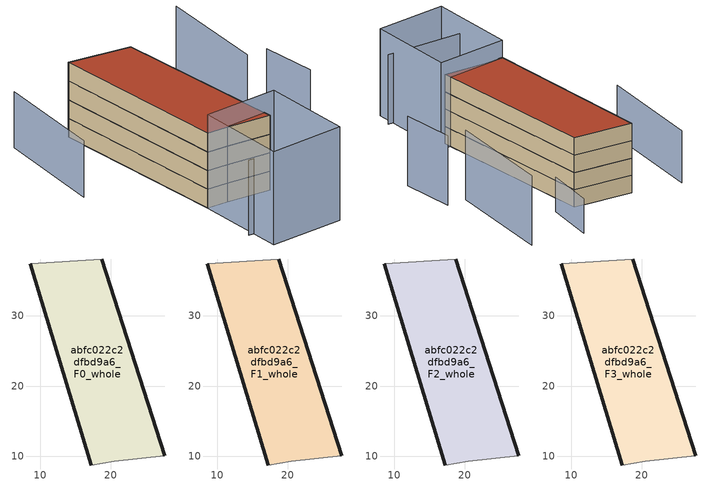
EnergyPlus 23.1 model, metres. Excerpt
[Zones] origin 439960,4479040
abfc022c2dfbd9a6_F0_whole
 floor ground (EU_floor_Construction): 27.65,10.12 18.7,38.07 8.57,37.41 17.18,8.79 20.47,9.33 z0
 wall outside (EU_wall_Construction): 17.18,8.79 8.57,37.41 / 18.7,38.07 27.65,10.12 z0:3
 wall adiabatic (EU_wall_Construction): 8.57,37.41 18.7,38.07 / 27.65,10.12 20.47,9.33 17.18,8.79 z0:3
abfc022c2dfbd9a6_F1_whole
 floor to abfc022c2dfbd9a6_F0_whole (EU_floor_Construction): 27.65,10.12 18.7,38.07 8.56,37.41 17.18,8.79 20.46,9.33 z3
 wall outside (EU_wall_Construction): 17.18,8.79 8.57,37.41 / 18.7,38.07 27.65,10.12 z3:6
 wall adiabatic (EU_wall_Construction): 8.57,37.41 18.7,38.07 / 27.65,10.12 20.47,9.33 17.18,8.79 z3:6
abfc022c2dfbd9a6_F2_whole
 floor to abfc022c2dfbd9a6_F1_whole (EU_floor_Construction): 27.65,10.12 18.7,38.07 8.56,37.41 17.18,8.79 20.46,9.33 z6
 wall outside (EU_wall_Construction): 17.18,8.79 8.57,37.41 / 18.7,38.07 27.65,10.12 z6:9
 wall adiabatic (EU_wall_Construction): 8.57,37.41 18.7,38.07 / 27.65,10.12 20.47,9.33 17.18,8.79 z6:9
abfc022c2dfbd9a6_F3_whole
 floor to abfc022c2dfbd9a6_F2_whole (EU_floor_Construction): 27.65,10.12 18.7,38.07 8.56,37.41 17.18,8.79 20.46,9.33 z9
 wall outside (EU_wall_Construction): 17.18,8.79 8.57,37.41 / 18.7,38.07 27.65,10.12 z9:12
 wall adiabatic (EU_wall_Construction): 8.57,37.41 18.7,38.07 / 27.65,10.12 20.47,9.33 17.18,8.79 z9:12
 roof outside (EU_roof_Construction): 18.7,38.07 27.65,10.12 20.47,9.33 17.18,8.79 8.57,37.41 z12
shading: 18.89,-1.33 32.72,0.52 / 38.85,20.64 36.02,29.17 / 32.72,28.72 29.98,46.82 z0:12; 28.95,11.78 32.62,-2.66 / 32.62,-2.66 20.86,-5.65 / 20.86,-5.65 17.19,8.79 / 17.19,8.79 28.95,11.78 z0:15; 0.16,37.64 2.63,19.44 z0:9; 21.09,46.68 21.88,38.29 z0:6
[Building]
EU S2 Campaign: North Axis=0; Terrain=City; Solar Distribution=FullExterior
[Site:Location]
Madrid: Latitude=40.5; Longitude=-3.5; Time Zone=1; Elevation=609
[SizingPeriod:WeatherFileDays]
AnnualSizingPeriod: Begin Month=1; Begin Day of Month=1; End Month=12; End Day of Month=31; Day of Week for Start Day=Monday; Use Weather File Daylight Saving Period=No; Use Weather File Rain and Snow Indicators=No
[MATERIAL]
EU_InternalMass_Material: Roughness=MediumRough; Thickness=0.1; Conductivity=1; Density=1800; Specific Heat=900; Thermal Absorptance=0.9; Solar Absorptance=0.7; Visible Absorptance=0.7
[MATERIAL:NOMASS] Roughness=MediumRough; Thermal Absorptance=0.9; Solar Absorptance=0.7; Visible Absorptance=0.7
Name | Thermal Resistance
EU_wall_NoMass | 0.609216
EU_roof_NoMass | 0.513268
EU_floor_NoMass | 0.568163
[CONSTRUCTION]
EU_wall_Construction: EU_wall_NoMass
EU_roof_Construction: EU_roof_NoMass
EU_floor_Construction: EU_floor_NoMass
EU_InternalMass_Construction: EU_InternalMass_Material
[ZONE] Type=1; Multiplier=1; Ceiling Height=autocalculate; Volume=898.251; Floor Area=autocalculate; Part of Total Floor Area=Yes
abfc022c2dfbd9a6_F0_whole; abfc022c2dfbd9a6_F1_whole; abfc022c2dfbd9a6_F2_whole; abfc022c2dfbd9a6_F3_whole
[INTERNALMASS] Construction=EU_InternalMass_Construction; Surface Area=299.417
Name | Zone or ZoneList
abfc022c2dfbd9a6_F0_whole_EU_InternalMass | abfc022c2dfbd9a6_F0_whole
abfc022c2dfbd9a6_F1_whole_EU_InternalMass | abfc022c2dfbd9a6_F1_whole
abfc022c2dfbd9a6_F2_whole_EU_InternalMass | abfc022c2dfbd9a6_F2_whole
abfc022c2dfbd9a6_F3_whole_EU_InternalMass | abfc022c2dfbd9a6_F3_whole
[OTHEREQUIPMENT] Fuel Type=Electricity; Design Level Calculation Method=Watts/Area; Power per Zone Floor Area=1; Fraction Latent=0; Fraction Radiant=0; Fraction Lost=0; Carbon Dioxide Generation Rate=0; EndUse Subcategory=EU_Step8_InternalGains
Name | Zone or ZoneList or Space or SpaceList | Schedule
EU_Step8_InternalGain_abfc022c2dfbd9a6_F0_whole_f000 | abfc022c2dfbd9a6_F0_whole | EU_Step8_GainSchedule_abfc022c2dfbd9a6_F0_whole_f000
EU_Step8_InternalGain_abfc022c2dfbd9a6_F1_whole_f000 | abfc022c2dfbd9a6_F1_whole | EU_Step8_GainSchedule_abfc022c2dfbd9a6_F1_whole_f000
EU_Step8_InternalGain_abfc022c2dfbd9a6_F2_whole_f000 | abfc022c2dfbd9a6_F2_whole | EU_Step8_GainSchedule_abfc022c2dfbd9a6_F2_whole_f000
EU_Step8_InternalGain_abfc022c2dfbd9a6_F3_whole_f000 | abfc022c2dfbd9a6_F3_whole | EU_Step8_GainSchedule_abfc022c2dfbd9a6_F3_whole_f000
[ZONEVENTILATION:DESIGNFLOWRATE] Schedule=EU_AlwaysOn; Design Flow Rate Calculation Method=AirChanges/Hour; Air Changes per Hour=0.752966; Ventilation Type=Natural; Fan Pressure Rise=0; Fan Total Efficiency=1; Constant Term Coefficient=1; Temperature Term Coefficient=0; Velocity Term Coefficient=0; Velocity Squared Term Coefficient=0; Minimum Indoor Temperature=-100; Maximum Indoor Temperature=100; Delta Temperature=-100; Minimum Outdoor Temperature=-100; Maximum Outdoor Temperature=100; Maximum Wind Speed=40
Name | Zone or ZoneList or Space or SpaceList
EU_ConstantAir_abfc022c2dfbd9a6_F0_whole | abfc022c2dfbd9a6_F0_whole
EU_ConstantAir_abfc022c2dfbd9a6_F1_whole | abfc022c2dfbd9a6_F1_whole
EU_ConstantAir_abfc022c2dfbd9a6_F2_whole | abfc022c2dfbd9a6_F2_whole
EU_ConstantAir_abfc022c2dfbd9a6_F3_whole | abfc022c2dfbd9a6_F3_whole
[HVACTEMPLATE:THERMOSTAT] Constant Heating Setpoint=20; Constant Cooling Setpoint=50
EU_HeatOnly_abfc022c2dfbd9a6_F0_whole; EU_HeatOnly_abfc022c2dfbd9a6_F1_whole; EU_HeatOnly_abfc022c2dfbd9a6_F2_whole; EU_HeatOnly_abfc022c2dfbd9a6_F3_whole
[HVACTEMPLATE:ZONE:IDEALLOADSAIRSYSTEM] System Availability Schedule=EU_AlwaysOn; Maximum Heating Supply Air Temperature=50; Minimum Cooling Supply Air Temperature=13; Maximum Heating Supply Air Humidity Ratio=0.0156; Minimum Cooling Supply Air Humidity Ratio=0.0077; Heating Limit=NoLimit; Cooling Limit=NoLimit; Heating Availability Schedule=EU_AlwaysOn; Cooling Availability Schedule=EU_CoolingOff; Dehumidification Control Type=ConstantSensibleHeatRatio; Cooling Sensible Heat Ratio=0.7; Dehumidification Setpoint=60; Humidification Control Type=None; Humidification Setpoint=30; Outdoor Air Method=None; Outdoor Air Flow Rate per Person=0.00944; Outdoor Air Flow Rate per Zone Floor Area=0; Outdoor Air Flow Rate per Zone=0; Demand Controlled Ventilation Type=None; Outdoor Air Economizer Type=NoEconomizer; Heat Recovery Type=None; Sensible Heat Recovery Effectiveness=0.7; Latent Heat Recovery Effectiveness=0.65
Name | Template Thermostat
abfc022c2dfbd9a6_F0_whole | EU_HeatOnly_abfc022c2dfbd9a6_F0_whole
abfc022c2dfbd9a6_F1_whole | EU_HeatOnly_abfc022c2dfbd9a6_F1_whole
abfc022c2dfbd9a6_F2_whole | EU_HeatOnly_abfc022c2dfbd9a6_F2_whole
abfc022c2dfbd9a6_F3_whole | EU_HeatOnly_abfc022c2dfbd9a6_F3_whole
[SIZING:ZONE] Zone Cooling Design Supply Air Temperature Input Method=SupplyAirTemperature; Zone Cooling Design Supply Air Temperature=13; Zone Heating Design Supply Air Temperature Input Method=SupplyAirTemperature; Zone Heating Design Supply Air Temperature=50; Zone Cooling Design Supply Air Humidity Ratio=0.008; Zone Heating Design Supply Air Humidity Ratio=0.008; Cooling Design Air Flow Method=DesignDay; Cooling Design Air Flow Rate=0; Cooling Minimum Air Flow per Zone Floor Area=0.000762; Cooling Minimum Air Flow=0; Cooling Minimum Air Flow Fraction=0.2; Heating Design Air Flow Method=DesignDay; Heating Design Air Flow Rate=0; Heating Maximum Air Flow per Zone Floor Area=0.002032; Heating Maximum Air Flow=0.141576; Heating Maximum Air Flow Fraction=0.3; Account for Dedicated Outdoor Air System=No; Dedicated Outdoor Air System Control Strategy=NeutralSupplyAir; Dedicated Outdoor Air Low Setpoint Temperature for Design=autosize; Dedicated Outdoor Air High Setpoint Temperature for Design=autosize; Zone Load Sizing Method=Sensible Load Only No Latent Load; Zone Latent Cooling Design Supply Air Humidity Ratio Input Method=HumidityRatioDifference; Zone Cooling Design Supply Air Humidity Ratio Difference=0.005; Zone Latent Heating Design Supply Air Humidity Ratio Input Method=HumidityRatioDifference; Zone Humidification Design Supply Air Humidity Ratio Difference=0.005
abfc022c2dfbd9a6_F0_whole; abfc022c2dfbd9a6_F1_whole; abfc022c2dfbd9a6_F2_whole; abfc022c2dfbd9a6_F3_whole
[SCHEDULE:CONSTANT]
Name | Hourly Value
EU_AlwaysOn | 1
EU_CoolingOff | 0
[SCHEDULE:FILE] Column Number=1; Rows to Skip at Top=0; Number of Hours of Data=8760; Column Separator=Comma; Interpolate to Timestep=No; Minutes per Item=60; Adjust Schedule for Daylight Savings=Yes
Name | File
EU_Step8_GainSchedule_abfc022c2dfbd9a6_F0_whole_f000 | ../../schedules/abfc022c2dfbd9a6/abfc022c2dfbd9a6_F0_whole_f000_gain.csv
EU_Step8_GainSchedule_abfc022c2dfbd9a6_F1_whole_f000 | ../../schedules/abfc022c2dfbd9a6/abfc022c2dfbd9a6_F1_whole_f000_gain.csv
EU_Step8_GainSchedule_abfc022c2dfbd9a6_F2_whole_f000 | ../../schedules/abfc022c2dfbd9a6/abfc022c2dfbd9a6_F2_whole_f000_gain.csv
EU_Step8_GainSchedule_abfc022c2dfbd9a6_F3_whole_f000 | ../../schedules/abfc022c2dfbd9a6/abfc022c2dfbd9a6_F3_whole_f000_gain.csv
